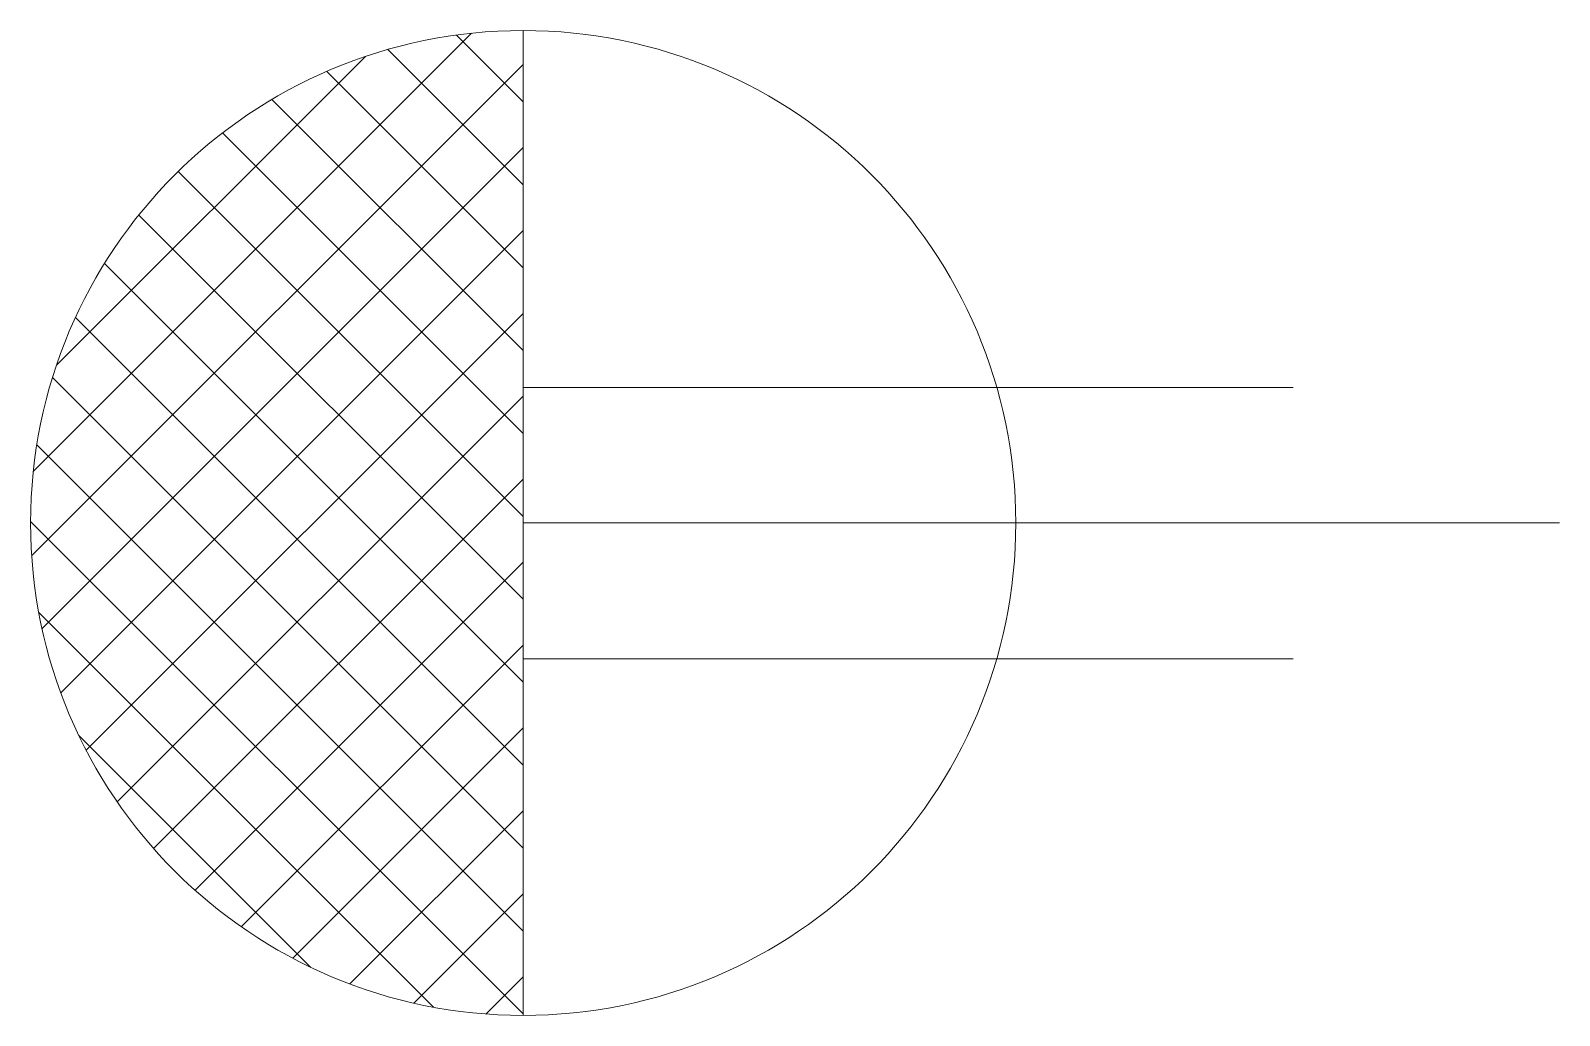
# Model space of a CAD drawing. Header units: inches. Extents: x -163735 to 106394, y -4543 to 35159.
# Drawn here: x -74891.94 to -74883.86, y 7430.67 to 7435.87 of the extents above; entities that cross this region are included whole.
import ezdxf

# ---------------------------------------------------------------- set-up
doc = ezdxf.new("R2010")
doc.units = ezdxf.units.IN
doc.header["$MEASUREMENT"] = 0
doc.layers.add('dim', color=151, linetype='Continuous')
doc.layers.add('LIGHT', color=241, linetype='Continuous')
doc.layers.add('TITLE', color=8, linetype='Continuous', lineweight=9)

# ---------------------------------------------------------------- blocks, each defined once
blk = doc.blocks.new('Q')
at = {"layer": 'dim', "lineweight": 0}
for p, q in [((1215.307, -1889.161), (1215.307, -1899.161)), ((1215.307, -1892.784), (1223.121, -1892.784)), ((1215.307, -1894.161), (1225.825, -1894.161)), ((1215.307, -1895.539), (1223.121, -1895.539))]:
    blk.add_line(p, q, dxfattribs=at)
blk.add_circle((1215.307, -1894.161), 5, dxfattribs=at)
at = {"layer": 'LIGHT', "lineweight": 0}
for p, q in [((1210.335, -1893.637), (1214.783, -1889.189)), ((1215.307, -1889.885), (1214.629, -1889.207)), ((1210.57, -1892.56), (1213.705, -1889.425)), ((1215.307, -1890.727), (1213.934, -1889.353)), ((1210.318, -1894.496), (1215.307, -1889.507)), ((1215.307, -1891.569), (1213.314, -1889.576)), ((1215.307, -1892.411), (1212.757, -1889.86)), ((1215.307, -1893.253), (1212.255, -1890.201)), ((1210.423, -1895.233), (1215.307, -1890.349)), ((1215.307, -1894.094), (1211.805, -1890.592)), ((1215.307, -1894.936), (1211.405, -1891.035)), ((1210.613, -1895.884), (1215.307, -1891.191)), ((1215.307, -1895.778), (1211.057, -1891.528)), ((1215.307, -1896.62), (1210.763, -1892.076)), ((1210.871, -1896.468), (1215.307, -1892.033)), ((1215.307, -1897.462), (1210.53, -1892.685)), ((1211.187, -1896.994), (1215.307, -1892.874)), ((1215.307, -1898.304), (1210.37, -1893.367)), ((1211.556, -1897.467), (1215.307, -1893.716)), ((1215.307, -1899.146), (1210.307, -1894.146)), ((1211.976, -1897.89), (1215.307, -1894.558)), ((1214.397, -1899.078), (1210.391, -1895.071)), ((1212.446, -1898.261), (1215.307, -1895.4)), ((1212.968, -1898.581), (1215.307, -1896.242)), ((1213.149, -1898.671), (1210.797, -1896.319)), ((1213.549, -1898.842), (1215.307, -1897.084)), ((1214.197, -1899.036), (1215.307, -1897.926)), ((1214.928, -1899.147), (1215.307, -1898.768))]:
    blk.add_line(p, q, dxfattribs=at)

msp = doc.modelspace()

# ---------------------------------------------------------------- block references
at = {"layer": 'TITLE', "xscale": 0.5205778214731254, "yscale": 0.5205778214876773, "zscale": 0.5205778214876773}
msp.add_blockref('Q', (-75521.9996, 8419.3293), dxfattribs=at)

doc.saveas('drawing.dxf')
